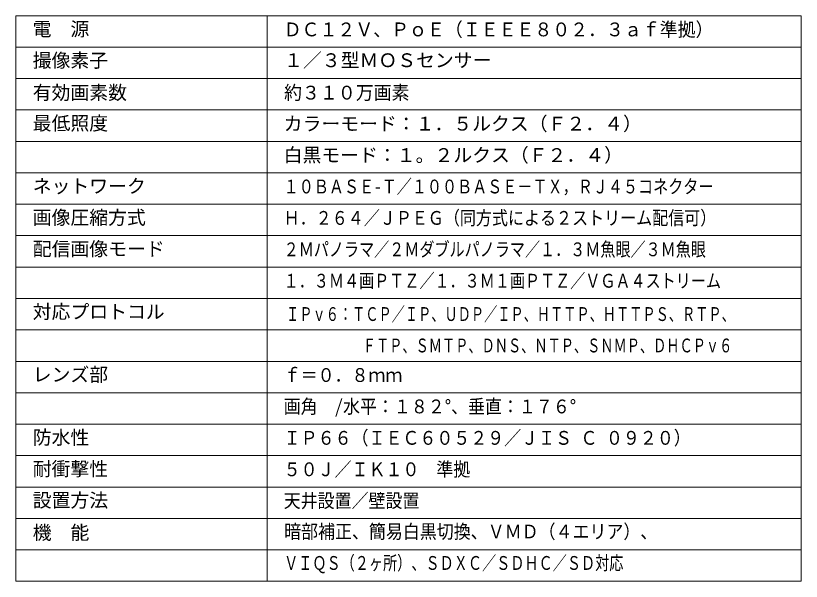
# Model space of a CAD drawing. Units: millimetres, scale not verified. Extents: x -62 to 63, y -119 to 120.
# Drawn here: x -62.5 to 62.5, y -119.4 to -29.4 of the extents above; entities that cross this region are included whole.
import ezdxf
from ezdxf.enums import TextEntityAlignment as Align

# ---------------------------------------------------------------- set-up
doc = ezdxf.new("R2010")
doc.units = ezdxf.units.MM
doc.header["$LTSCALE"] = 0.125
doc.layers.add('0-2_WAKU', color=1, linetype='Continuous', lineweight=18)
doc.layers.add('0-3_MOJI1', color=7, linetype='Continuous')
doc.styles.add('ＭＳ ゴシック', font='')
doc.styles.get('ＭＳ ゴシック').set_extended_font_data('MS Gothic')

msp = doc.modelspace()

# ---------------------------------------------------------------- linework, layer by layer
at = {"layer": '0-2_WAKU', "color": 4}
for p, q in [((-62.4966, -29.3678), (62.5034, -29.3678)), ((-62.4966, -29.3678), (62.5034, -29.3678)), ((-22.4966, -119.3678), (-22.4966, -29.3678)), ((-22.4966, -119.3678), (-22.4966, -29.3678)), ((62.5034, -119.3678), (62.5034, -29.3678)), ((62.5034, -119.3678), (62.5034, -29.3678))]:
    msp.add_line(p, q, dxfattribs=at)
at = {"layer": '0-2_WAKU'}
for p, q in [((-62.4966, -34.3678), (62.5034, -34.3678)), ((-62.4966, -34.3678), (62.5034, -34.3678)), ((-62.4966, -39.3678), (62.5034, -39.3678)), ((-62.4966, -39.3678), (62.5034, -39.3678)), ((-62.4966, -44.3678), (62.5034, -44.3678)), ((-62.4966, -44.3678), (62.5034, -44.3678)), ((-62.4966, -49.3678), (62.5034, -49.3678)), ((-62.4966, -49.3678), (62.5034, -49.3678)), ((-62.4966, -54.3678), (62.5034, -54.3678)), ((-62.4966, -54.3678), (62.5034, -54.3678)), ((-62.4966, -59.3678), (62.5034, -59.3678)), ((-62.4966, -59.3678), (62.5034, -59.3678)), ((-62.4966, -64.3678), (62.5034, -64.3678)), ((-62.4966, -64.3678), (62.5034, -64.3678)), ((-62.4966, -69.3678), (62.5034, -69.3678)), ((-62.4966, -69.3678), (62.5034, -69.3678)), ((-62.4966, -74.3678), (62.5034, -74.3678)), ((-62.4966, -74.3678), (62.5034, -74.3678)), ((-62.4966, -79.3678), (62.5034, -79.3678)), ((-62.4966, -79.3678), (62.5034, -79.3678)), ((-62.4966, -84.3678), (62.5034, -84.3678)), ((-62.4966, -84.3678), (62.5034, -84.3678)), ((-62.4966, -84.3678), (62.5034, -84.3678)), ((-62.4966, -84.3678), (62.5034, -84.3678)), ((-62.4966, -89.3678), (62.5034, -89.3678)), ((-62.4966, -89.3678), (62.5034, -89.3678)), ((-62.4966, -94.3678), (62.5034, -94.3678)), ((-62.4966, -99.3678), (62.5034, -99.3678)), ((-62.4966, -104.3678), (62.5034, -104.3678)), ((-62.4966, -104.3678), (62.5034, -104.3678)), ((-62.4966, -109.3678), (62.5034, -109.3678)), ((-62.4966, -109.3678), (62.5034, -109.3678)), ((-62.4966, -114.3678), (62.5034, -114.3678)), ((-62.4966, -114.3678), (62.5034, -114.3678))]:
    msp.add_line(p, q, dxfattribs=at)
at = {"layer": '0-2_WAKU', "color": 4}
msp.add_lwpolyline([(-62.4966, -29.3678), (-62.4966, -119.3678), (62.5034, -119.3678)], dxfattribs=at)
msp.add_lwpolyline([(-62.4966, -29.3678), (-62.4966, -119.3678), (62.5034, -119.3678)], dxfattribs=at)

# ---------------------------------------------------------------- texts
at = {"layer": '0-3_MOJI1', "style": 'ＭＳ ゴシック'}
for s, p in [('電\u3000源', (-59.791, -33.2427)), ('電\u3000源', (-59.791, -33.2427)), ('撮像素子', (-59.791, -38.2393)), ('撮像素子', (-59.791, -38.2393)), ('１／３型ＭＯＳセンサー', (-19.791, -38.2119)), ('有効画素数', (-59.791, -43.3678)), ('有効画素数', (-59.791, -43.3678)), ('最低照度', (-59.791, -48.2358)), ('最低照度', (-59.791, -48.2358)), ('カラーモード：１．５ルクス（Ｆ２．４）', (-19.8604, -48.3047)), ('カラーモード：１．５ルクス（Ｆ２．４）', (-19.8604, -48.3047)), ('白黒モード：１。２ルクス（Ｆ２．４）', (-19.8604, -53.3047)), ('ネットワーク', (-59.791, -58.2358)), ('ネットワーク', (-59.791, -58.2358)), ('画像圧縮方式', (-59.791, -63.2358)), ('画像圧縮方式', (-59.791, -63.2358)), ('配信画像モード', (-59.791, -68.2358)), ('配信画像モード', (-59.791, -68.2358)), ('対応プロトコル', (-59.791, -78.2358)), ('レンズ部', (-59.791, -88.2358)), ('レンズ部', (-59.791, -88.2358)), ('防水性', (-59.791, -98.2358)), ('耐衝撃性', (-59.791, -103.2358)), ('設置方法', (-59.791, -108.2358)), ('設置方法', (-59.791, -108.2358)), ('機\u3000能', (-59.791, -113.3678)), ('機\u3000能', (-59.791, -113.3678))]:
    msp.add_text(s, height=2.199, dxfattribs=at).set_placement(p, align=Align.BOTTOM_LEFT)
for s, width, p in [('ＤＣ１２Ｖ、ＰｏＥ（ＩＥＥＥ８０２．３ａｆ準拠）', 0.95, (-19.8604, -33.3115)), ('約３１０万画素', 0.95, (-19.791, -43.3678)), ('１０ＢＡＳＥ-Ｔ／１００ＢＡＳＥ－ＴＸ，ＲＪ４５コネクター', 0.8, (-19.8604, -58.3047)), ('Ｈ．２６４／ＪＰＥＧ（同方式による２ストリーム配信可）', 0.85, (-19.8604, -63.3047)), ('２Ｍパノラマ／２Ｍダブルパノラマ／１．３Ｍ魚眼／３Ｍ魚眼', 0.8, (-19.8604, -68.3047)), ('１．３Ｍ４画ＰＴＺ／１．３Ｍ１画ＰＴＺ／ＶＧＡ４ストリーム', 0.8, (-19.8604, -73.3047)), ('ＩＰｖ６：ＴＣＰ／ＩＰ、ＵＤＰ／ＩＰ、ＨＴＴＰ、ＨＴＴＰＳ、ＲＴＰ、', 0.7, (-19.4673, -78.6024)), ('ＦＴＰ、ＳＭＴＰ、ＤＮＳ、ＮＴＰ、ＳＮＭＰ、ＤＨＣＰｖ６', 0.7, (-7.2668, -83.6024)), ('ｆ＝０．８ｍｍ', 0.9, (-19.8604, -88.3047)), ('画角\u3000/水平：１８２°、垂直：１７６°', 0.9, (-19.8604, -93.3047)), ('ＩＰ６６（ＩＥＣ６０５２９／ＪＩＳ Ｃ ０９２０）', 0.9, (-19.8604, -98.3047)), ('５０Ｊ／ＩＫ１０\u3000準拠', 0.9, (-19.8604, -103.3047)), ('天井設置／壁設置', 0.9, (-19.8604, -108.3047)), ('暗部補正、簡易白黒切換、ＶＭＤ（４エリア）、', 0.9, (-19.791, -113.2119)), ('ＶＩＱＳ（２ヶ所）、ＳＤＸＣ／ＳＤＨＣ／ＳＤ対応', 0.75, (-19.791, -118.2119))]:
    msp.add_text(s, height=2.199, dxfattribs=dict(at, width=width)).set_placement(p, align=Align.BOTTOM_LEFT)

doc.saveas('drawing.dxf')
